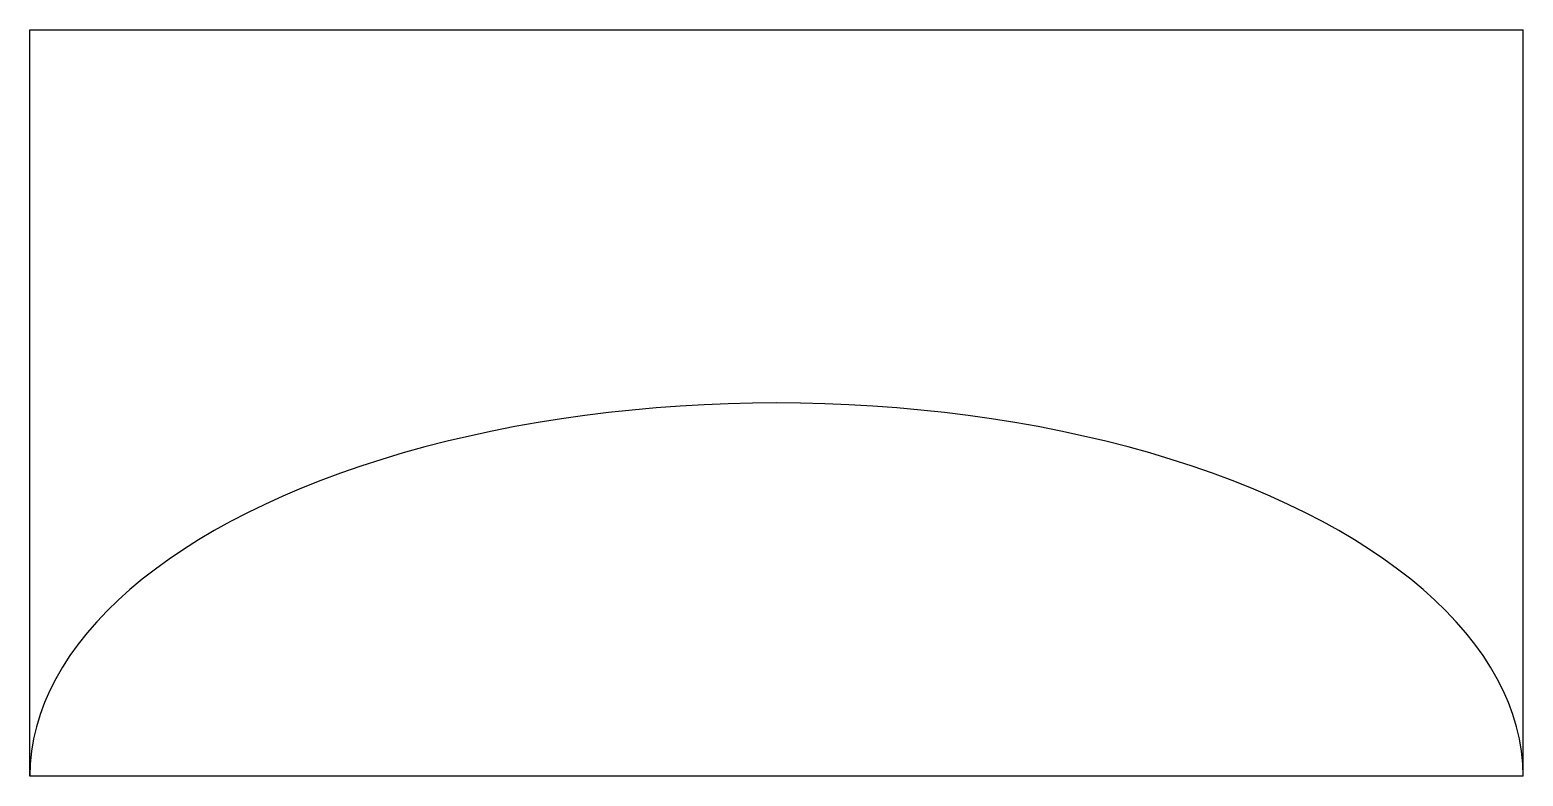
# Model space of a CAD drawing. Header units: millimetres. Extents: x -150 to 150, y -75 to 75.
import ezdxf

# ---------------------------------------------------------------- set-up
doc = ezdxf.new("R2010")
doc.units = ezdxf.units.MM

msp = doc.modelspace()

# ---------------------------------------------------------------- linework, layer by layer
at = {"color": 0, "linetype": 'ByBlock', "lineweight": -2}
for p, q in [((-149.999985, -74.999992), (-149.999985, 74.999992)), ((-149.999985, 74.999992), (149.999985, 74.999992)), ((149.999985, -74.999992), (149.999985, 74.999992)), ((149.999985, -74.999992), (-149.999985, -74.999992))]:
    msp.add_line(p, q, dxfattribs=at)
msp.add_ellipse((0, -74.999992), major_axis=(-149.999985, 0), ratio=0.4999999967, start_param=3.1415926536, end_param=6.2831853072, dxfattribs=at)

doc.saveas('drawing.dxf')
